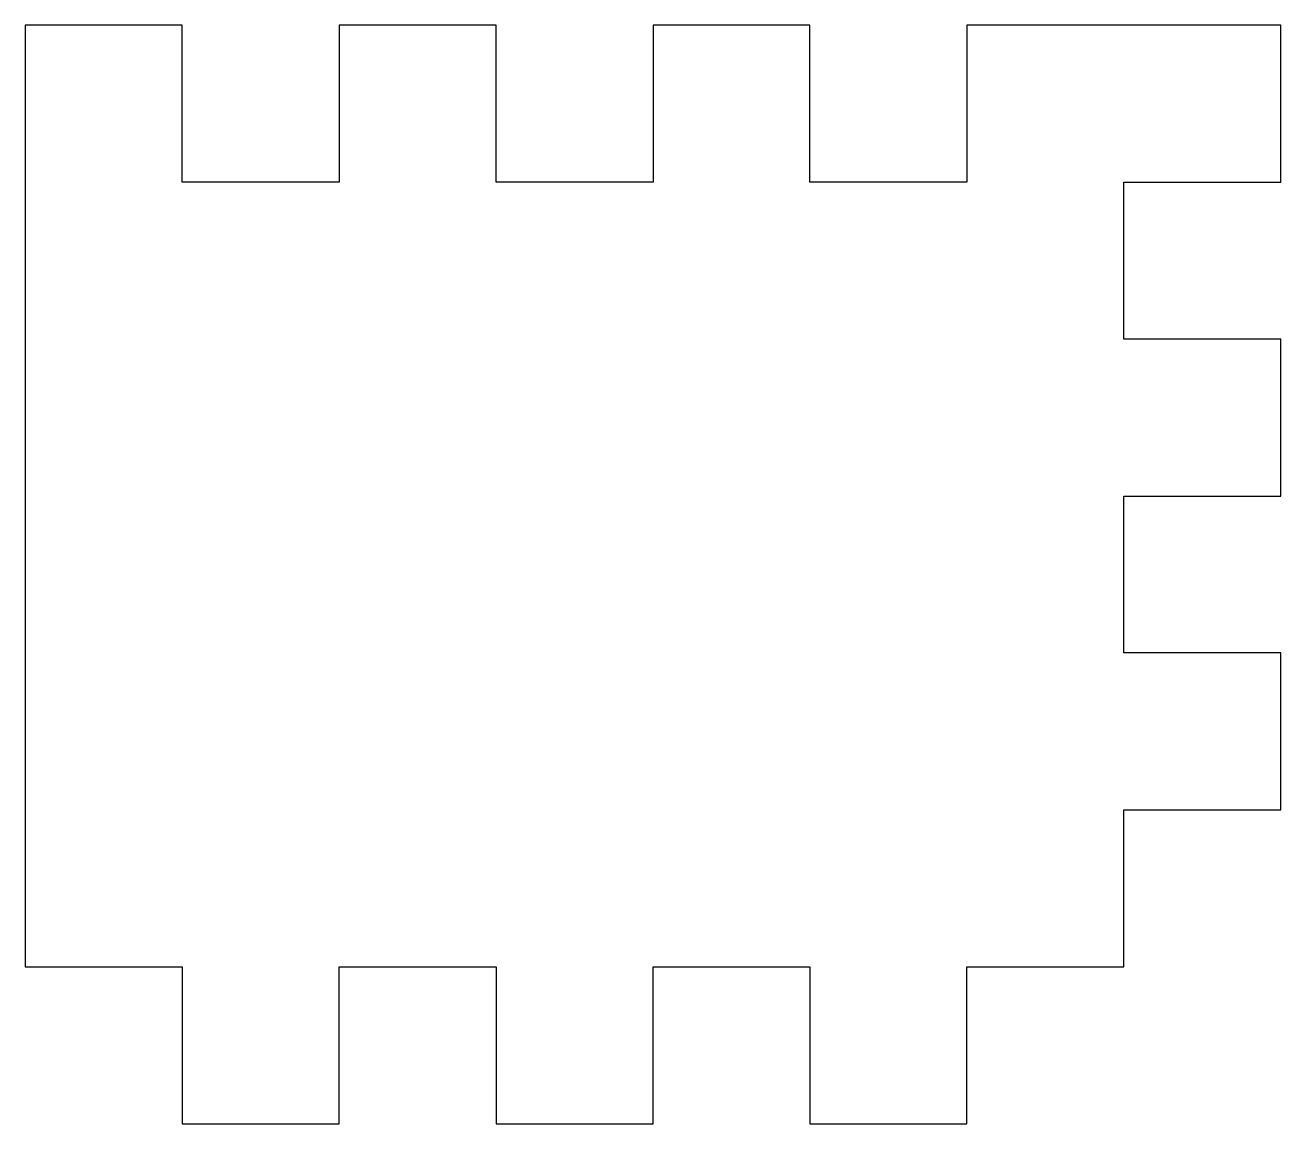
# Model space of a CAD drawing. Header units: millimetres. Extents: x 0 to 40, y 0 to 35.
import ezdxf

# ---------------------------------------------------------------- set-up
doc = ezdxf.new("R2010")
doc.units = ezdxf.units.MM

msp = doc.modelspace()

# ---------------------------------------------------------------- linework, layer by layer
msp.add_lwpolyline([(20, 35), (20, 30), (15, 30), (15, 35), (10, 35), (10, 30), (5, 30), (5, 35), (0, 35), (0, 5), (5, 5), (5, 0), (10, 0), (10, 5), (15, 5), (15, 0), (20, 0), (20, 5), (25, 5), (25, 0), (30, 0), (30, 5), (35, 5), (35, 10), (40, 10), (40, 15), (35, 15), (35, 20), (40, 20), (40, 25), (35, 25), (35, 30), (40, 30), (40, 35), (30, 35), (30, 30), (25, 30), (25, 35)], close=True)

doc.saveas('drawing.dxf')
